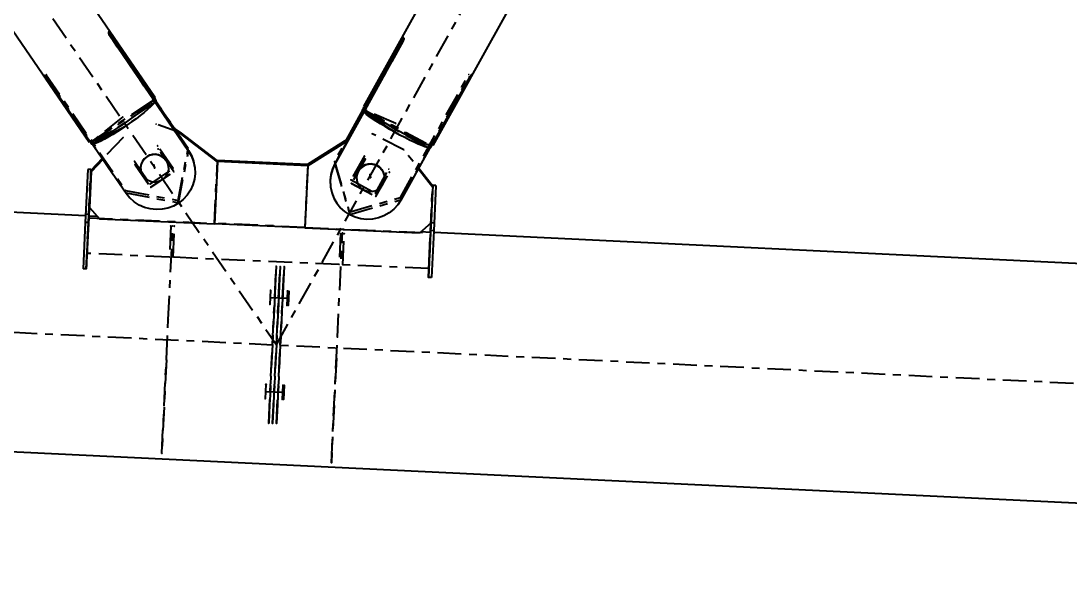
# Model space of a CAD drawing. Header units: millimetres. Extents: x 2368 to 8313, y 7493 to 11698.
# Drawn here: x 4036.1 to 4169.7, y 11072.6 to 11143.2 of the extents above; entities that cross this region are included whole.
import ezdxf

# ---------------------------------------------------------------- set-up
doc = ezdxf.new("R2010")
doc.units = ezdxf.units.MM
doc.linetypes.add('XKITLINE00', pattern=[0])
doc.linetypes.add('XKITLINE03', pattern=[6, 3, -1, 1, -1])
doc.styles.add('ROMANS', font='romans.shx')
doc.dimstyles.new('MD300', dxfattribs={"dimtxt": 2.5, "dimasz": 2.5, "dimexe": 1, "dimexo": 1, "dimgap": 0.5, "dimtad": 1, "dimdec": 1, "dimlfac": 50, "dimrnd": 0.5, "dimdsep": 46, "dimtxsty": 'ROMANS', "dimcen": 1, "dimclrd": 146, "dimclre": 146, "dimclrt": 30, "dimadec": 1, "dimazin": 2, "dimtfac": 1, "dimtdec": 1, "dimtmove": 0, "dimatfit": 1, "dimfxl": 1, "dimtolj": 1, "dimtzin": 0, "dimlwd": -1, "dimlwe": -1, "dimarcsym": 0})

# ---------------------------------------------------------------- blocks, each defined once
blk = doc.blocks.new('*D34')
at = {"color": 146, "transparency": 16777216}
for p, q in [((3908.59, 11276.55), (3908.59, 10991.04)), ((4244.13, 11249.2), (4244.13, 10991.04)), ((4241.63, 10992.04), (3911.09, 10992.04))]:
    blk.add_line(p, q, dxfattribs=at)
for points in [[(3911.09, 10992.45), (3911.09, 10991.62), (3908.59, 10992.04)], [(4241.63, 10992.45), (4241.63, 10991.62), (4244.13, 10992.04)]]:
    blk.add_solid(points, dxfattribs=at)
at = {"layer": 'Defpoints', "color": 0, "transparency": 16777216}
for p in [(3908.59, 11277.55), (4244.13, 11250.2), (3908.59, 10992.04)]:
    blk.add_point(p, dxfattribs=at)
at = {"color": 30, "transparency": 16777216, "insert": (4076.36, 10993.79), "char_height": 2.5, "attachment_point": 5, "style": 'ROMANS'}
blk.add_mtext('\\A1;16777', dxfattribs=at)
blk = doc.blocks.new('*D36')
at = {"color": 146, "transparency": 16777216}
for p, q in [((3888.59, 11276.27), (3888.59, 10979.26)), ((5216.59, 11054.98), (5216.59, 10979.26)), ((3891.09, 10980.26), (5214.09, 10980.26))]:
    blk.add_line(p, q, dxfattribs=at)
for points in [[(3891.09, 10980.68), (3891.09, 10979.85), (3888.59, 10980.26)], [(5214.09, 10980.68), (5214.09, 10979.85), (5216.59, 10980.26)]]:
    blk.add_solid(points, dxfattribs=at)
at = {"layer": 'Defpoints', "color": 0, "transparency": 16777216}
for p in [(3888.59, 11277.27), (5216.59, 11055.98), (5216.59, 10980.26)]:
    blk.add_point(p, dxfattribs=at)
at = {"color": 30, "transparency": 16777216, "insert": (4552.59, 10982.01), "char_height": 2.5, "attachment_point": 5, "style": 'ROMANS'}
blk.add_mtext('\\A1;66400', dxfattribs=at)
blk = doc.blocks.new('*D38')
at = {"color": 146, "transparency": 16777216}
for p, q in [((3888.58, 11276.27), (3888.58, 10968.16)), ((6544.59, 11276.27), (6544.59, 10968.16)), ((6542.09, 10969.16), (3891.08, 10969.16))]:
    blk.add_line(p, q, dxfattribs=at)
for points in [[(3891.08, 10969.58), (3891.08, 10968.75), (3888.58, 10969.16)], [(6542.09, 10969.58), (6542.09, 10968.75), (6544.59, 10969.16)]]:
    blk.add_solid(points, dxfattribs=at)
at = {"layer": 'Defpoints', "color": 0, "transparency": 16777216}
for p in [(3888.58, 11277.27), (6544.59, 11277.27), (3888.58, 10969.16)]:
    blk.add_point(p, dxfattribs=at)
at = {"color": 30, "transparency": 16777216, "insert": (5216.59, 10970.91), "char_height": 2.5, "attachment_point": 5, "style": 'ROMANS'}
blk.add_mtext('\\A1;132800', dxfattribs=at)

msp = doc.modelspace()

# ---------------------------------------------------------------- linework, layer by layer
at = {"color": 8, "linetype": 'XKITLINE03'}
for p, q in [((4068.5881, 11101.9134), (4232.5881, 11397.261)), ((4068.5882, 11101.9134), (4232.5882, 11397.261)), ((3904.5881, 11341.528), (4068.5881, 11101.9134)), ((3904.5882, 11341.528), (4068.5882, 11101.9134)), ((4057.3563, 11126.9212), (4047.2628, 11141.6687)), ((4057.3563, 11126.9212), (4047.2629, 11141.6687)), ((4057.407, 11126.6228), (4047.3135, 11141.3704)), ((4057.407, 11126.6228), (4047.3136, 11141.3704)), ((4084.6717, 11140.9272), (4075.98, 11125.2743)), ((4084.6718, 11140.9272), (4075.9801, 11125.2743)), ((4084.7224, 11140.6289), (4076.0307, 11124.976)), ((4084.7225, 11140.6289), (4076.0308, 11124.976)), ((4039.317, 11136.307), (4049.4105, 11121.5597)), ((4039.317, 11136.307), (4049.4105, 11121.5597)), ((4039.3677, 11136.0087), (4049.4612, 11121.2614)), ((4039.3677, 11136.0087), (4049.4612, 11121.2614)), ((4084.3837, 11120.7008), (4093.0757, 11136.3538)), ((4084.3838, 11120.7008), (4093.0757, 11136.3538)), ((4084.4344, 11120.4024), (4093.1264, 11136.0554)), ((4084.4344, 11120.4024), (4093.1264, 11136.0554)), ((4045.0925, 11127.6948), (4053.1673, 11133.1436)), ((4045.0925, 11127.6948), (4053.1673, 11133.1436)), ((4045.2234, 11127.8902), (4053.0038, 11133.1403)), ((4045.2234, 11127.8902), (4053.0038, 11133.1403)), ((4045.2904, 11127.4958), (4053.0708, 11132.7459)), ((4045.2904, 11127.4958), (4053.0708, 11132.7459)), ((4053.1673, 11133.1436), (4053.2359, 11133.0771)), ((4053.1673, 11133.1436), (4053.2359, 11133.0771)), ((4053.2359, 11133.0771), (4053.2017, 11132.9413)), ((4053.2359, 11133.0771), (4053.2017, 11132.9413)), ((4079.5527, 11131.8009), (4079.5898, 11131.8725)), ((4079.5527, 11131.8009), (4079.5898, 11131.8725)), ((4079.6242, 11131.6701), (4079.5527, 11131.8009)), ((4079.6242, 11131.6701), (4079.5527, 11131.8009)), ((4079.5898, 11131.8725), (4088.1302, 11127.2247)), ((4079.5898, 11131.8725), (4088.1302, 11127.2247)), ((4083.7683, 11130.0882), (4079.7292, 11131.8837)), ((4079.7292, 11131.8837), (4087.9582, 11127.4055)), ((4083.7683, 11130.0882), (4079.7292, 11131.8837)), ((4079.7292, 11131.8837), (4087.9582, 11127.4055)), ((4083.9861, 11128.8066), (4079.7962, 11131.4894)), ((4079.7962, 11131.4894), (4088.0252, 11127.0111)), ((4083.9861, 11128.8066), (4079.7962, 11131.4894)), ((4079.7962, 11131.4894), (4088.0252, 11127.0111)), ((4049.0382, 11130.9588), (4045.2234, 11127.8902)), ((4049.0382, 11130.9588), (4045.2234, 11127.8902)), ((4056.3768, 11128.908), (4053.3037, 11130.0225)), ((4056.3767, 11128.908), (4053.3037, 11130.0225)), ((4049.256, 11129.6773), (4045.2904, 11127.4958)), ((4049.2559, 11129.6773), (4045.2904, 11127.4958)), ((4061.0832, 11125.3093), (4056.3767, 11128.908)), ((4061.0833, 11125.3093), (4056.3768, 11128.908)), ((4084.819, 11126.7376), (4080.7806, 11128.8022)), ((4084.8191, 11126.7376), (4080.7807, 11128.8022)), ((4049.0845, 11128.3247), (4045.0101, 11124.0378)), ((4049.0845, 11128.3247), (4045.0101, 11124.0378)), ((4045.0583, 11127.559), (4045.0925, 11127.6948)), ((4045.0583, 11127.559), (4045.0925, 11127.6948)), ((4045.1269, 11127.4925), (4045.0583, 11127.559)), ((4045.1268, 11127.4925), (4045.0583, 11127.559)), ((4055.467, 11124.3673), (4053.4819, 11127.2676)), ((4055.467, 11124.3673), (4053.482, 11127.2676)), ((4077.6111, 11127.9639), (4072.5822, 11124.7986)), ((4077.611, 11127.9639), (4072.5822, 11124.7986)), ((4088.1302, 11127.2247), (4088.2017, 11127.094)), ((4088.1302, 11127.2247), (4088.2018, 11127.094)), ((4055.5367, 11123.9574), (4053.5516, 11126.8577)), ((4055.5366, 11123.9574), (4053.5516, 11126.8577)), ((4055.5402, 11123.9367), (4053.5551, 11126.837)), ((4055.5402, 11123.9367), (4053.5552, 11126.837)), ((4056.075, 11120.308), (4057.3563, 11126.9212)), ((4056.075, 11120.308), (4057.3563, 11126.9212)), ((4056.1257, 11120.0097), (4057.407, 11126.6228)), ((4056.1257, 11120.0097), (4057.407, 11126.6228)), ((4079.7916, 11125.991), (4078.0822, 11122.9126)), ((4079.7916, 11125.991), (4078.0823, 11122.9126)), ((4088.465, 11122.1078), (4084.819, 11126.7376)), ((4088.465, 11122.1078), (4084.8191, 11126.7376)), ((4088.2017, 11127.094), (4088.1646, 11127.0224)), ((4088.2018, 11127.094), (4088.1646, 11127.0224)), ((4050.5519, 11125.2905), (4052.537, 11122.3902)), ((4050.5519, 11125.2905), (4052.537, 11122.3902)), ((4050.6216, 11124.8806), (4052.6066, 11121.9803)), ((4050.6216, 11124.8806), (4052.6066, 11121.9803)), ((4050.6251, 11124.8599), (4052.6102, 11121.9596)), ((4050.6251, 11124.8599), (4052.6101, 11121.9596)), ((4053.0112, 11124.8185), (4053.0773, 11124.4294)), ((4053.0113, 11124.8185), (4053.0774, 11124.4294)), ((4060.7025, 11117.3848), (4061.0833, 11125.3093)), ((4060.7025, 11117.3848), (4061.0833, 11125.3093)), ((4060.7025, 11117.3848), (4061.0832, 11125.3093)), ((4060.7025, 11117.3848), (4061.0832, 11125.3093)), ((4072.5822, 11124.7986), (4072.2014, 11116.8741)), ((4072.5822, 11124.7986), (4072.2014, 11116.8741)), ((4072.5822, 11124.7986), (4072.2015, 11116.8741)), ((4072.5822, 11124.7986), (4072.2015, 11116.8741)), ((4075.98, 11125.2743), (4077.8642, 11118.8135)), ((4075.9801, 11125.2743), (4077.8643, 11118.8135)), ((4076.0307, 11124.976), (4077.9149, 11118.5151)), ((4076.0308, 11124.976), (4077.9149, 11118.5151)), ((4079.8613, 11125.5812), (4078.1519, 11122.5028)), ((4079.8613, 11125.5812), (4078.1519, 11122.5028)), ((4079.8648, 11125.5604), (4078.1554, 11122.482)), ((4079.8648, 11125.5604), (4078.1554, 11122.482)), ((4044.6758, 11117.4936), (4044.9889, 11124.0085)), ((4044.6759, 11117.4936), (4044.9889, 11124.0085)), ((4045.0101, 11124.0378), (4044.7245, 11118.0944)), ((4045.0101, 11124.0378), (4044.7245, 11118.0944)), ((4052.537, 11122.3902), (4055.467, 11124.3673)), ((4052.537, 11122.3902), (4055.467, 11124.3673)), ((4052.6066, 11121.9803), (4055.5367, 11123.9574)), ((4052.6066, 11121.9803), (4055.5366, 11123.9574)), ((4052.6101, 11121.9596), (4055.5402, 11123.9367)), ((4052.6102, 11121.9596), (4055.5402, 11123.9367)), ((4080.4882, 11123.5982), (4080.5543, 11123.2091)), ((4080.4882, 11123.5982), (4080.5543, 11123.2091)), ((4081.1812, 11121.2262), (4082.8906, 11124.3046)), ((4081.1812, 11121.2262), (4082.8906, 11124.3046)), ((4081.2508, 11120.8163), (4082.9602, 11123.8947)), ((4081.2509, 11120.8163), (4082.9603, 11123.8947)), ((4081.2544, 11120.7955), (4082.9637, 11123.8739)), ((4081.2544, 11120.7955), (4082.9638, 11123.8739)), ((4078.0822, 11122.9126), (4081.1812, 11121.2262)), ((4078.0823, 11122.9126), (4081.1812, 11121.2262)), ((4078.1519, 11122.5028), (4081.2508, 11120.8163)), ((4078.1519, 11122.5028), (4081.2509, 11120.8163)), ((4078.1554, 11122.482), (4081.2544, 11120.7955)), ((4078.1554, 11122.482), (4081.2544, 11120.7955)), ((4088.1794, 11116.1645), (4088.465, 11122.1078)), ((4088.1794, 11116.1645), (4088.465, 11122.1078)), ((4088.2134, 11116.4603), (4088.4867, 11122.148)), ((4088.2134, 11116.4603), (4088.4867, 11122.148)), ((4044.8592, 11121.3094), (4044.5756, 11115.4074)), ((4044.8592, 11121.3094), (4044.5756, 11115.4074)), ((4049.4105, 11121.5597), (4056.075, 11120.308)), ((4049.4105, 11121.5597), (4056.075, 11120.308)), ((4049.4612, 11121.2614), (4056.1257, 11120.0097)), ((4049.4612, 11121.2614), (4056.1257, 11120.0097)), ((4077.8642, 11118.8135), (4084.3837, 11120.7008)), ((4077.8643, 11118.8135), (4084.3838, 11120.7008)), ((4077.9149, 11118.5151), (4084.4344, 11120.4024)), ((4077.9149, 11118.5151), (4084.4344, 11120.4024)), ((4044.7053, 11118.1065), (4044.3922, 11111.5916)), ((4044.7053, 11118.1065), (4044.3923, 11111.5916)), ((4044.5756, 11115.4074), (4044.7053, 11118.1065)), ((4044.5756, 11115.4074), (4044.7053, 11118.1065)), ((4044.7245, 11118.0944), (4060.7025, 11117.3848)), ((4044.7245, 11118.0944), (4060.7025, 11117.3848)), ((4088.3124, 11118.5207), (4088.0257, 11112.554)), ((4088.3124, 11118.5207), (4088.0257, 11112.554)), ((4044.3922, 11111.5916), (4044.6758, 11117.4936)), ((4044.3923, 11111.5916), (4044.6759, 11117.4936)), ((4044.5065, 11113.5576), (4044.6969, 11117.5199)), ((4044.5065, 11113.5576), (4044.6969, 11117.5199)), ((4054.8371, 11105.1659), (4055.4083, 11117.054)), ((4054.8371, 11105.1659), (4055.4083, 11117.054)), ((4055.1637, 11117.055), (4054.9733, 11113.0928)), ((4055.1637, 11117.055), (4054.9733, 11113.0928)), ((4055.4525, 11113.0715), (4055.6429, 11117.0337)), ((4055.4525, 11113.0715), (4055.6428, 11117.0337)), ((4072.2015, 11116.8741), (4060.7025, 11117.3848)), ((4072.2014, 11116.8741), (4060.7025, 11117.3848)), ((4072.2014, 11116.8741), (4088.1794, 11116.1645)), ((4072.2015, 11116.8741), (4088.1794, 11116.1645)), ((4087.9267, 11110.4936), (4088.2134, 11116.4603)), ((4087.9267, 11110.4936), (4088.2134, 11116.4603)), ((4076.3525, 11102.8877), (4076.9915, 11116.1848)), ((4076.3525, 11102.8877), (4076.9915, 11116.1848)), ((4076.7606, 11116.0958), (4076.5702, 11112.1336)), ((4076.7606, 11116.0958), (4076.5702, 11112.1336)), ((4077.0342, 11112.113), (4077.2246, 11116.0752)), ((4077.0342, 11112.113), (4077.2246, 11116.0752)), ((4088.2, 11116.1813), (4087.9267, 11110.4936)), ((4088.2, 11116.1813), (4087.9267, 11110.4936)), ((4088.1518, 11115.5899), (4087.9614, 11111.6277)), ((4088.1518, 11115.5899), (4087.9614, 11111.6277)), ((4088.0257, 11112.554), (4088.2, 11116.1813)), ((4088.0257, 11112.554), (4088.2, 11116.1813)), ((4054.9733, 11113.0928), (4044.5065, 11113.5576)), ((4054.9733, 11113.0928), (4044.5065, 11113.5576)), ((4076.5702, 11112.1336), (4055.4525, 11113.0715)), ((4076.5702, 11112.1336), (4055.4525, 11113.0715)), ((4068.0887, 11101.9374), (4068.5687, 11111.9258)), ((4068.5687, 11111.9258), (4068.4517, 11109.4912)), ((4068.5882, 11101.9134), (4069.0681, 11111.9018)), ((4069.0681, 11111.9018), (4068.9511, 11109.4672)), ((4069.0681, 11111.9018), (4069.0681, 11111.9018)), ((4069.0681, 11111.9018), (4069.0681, 11111.9018)), ((4069.0876, 11101.8894), (4069.5675, 11111.8779)), ((4069.5676, 11111.8779), (4069.4506, 11109.4432)), ((4087.9614, 11111.6277), (4077.0342, 11112.113)), ((4087.9614, 11111.6277), (4077.0342, 11112.113)), ((4067.8415, 11108.8772), (4067.7532, 11107.0394)), ((4067.8415, 11108.8772), (4067.8415, 11108.8772)), ((4068.4517, 11109.4912), (4068.3978, 11108.3694)), ((4068.9511, 11109.4672), (4068.8972, 11108.3454)), ((4069.4506, 11109.4432), (4069.3967, 11108.3214)), ((4069.9991, 11108.7736), (4069.9107, 11106.9357)), ((4069.9991, 11108.7736), (4069.9991, 11108.7736)), ((4070.1589, 11108.7659), (4070.0706, 11106.928)), ((4070.1589, 11108.7659), (4070.1589, 11108.7659)), ((4067.8773, 11107.9545), (4069.875, 11107.8585)), ((4068.3388, 11107.1408), (4068.0887, 11101.9374)), ((4068.3978, 11108.3694), (4068.3388, 11107.1408)), ((4068.8382, 11107.1168), (4068.5882, 11101.9134)), ((4068.8972, 11108.3454), (4068.8382, 11107.1168)), ((4069.3376, 11107.0928), (4069.0876, 11101.8894)), ((4069.3967, 11108.3214), (4069.3376, 11107.0928)), ((4067.7532, 11107.0394), (4067.7532, 11107.0394)), ((4069.9107, 11106.9357), (4069.9107, 11106.9357)), ((4070.0706, 11106.928), (4070.0706, 11106.928)), ((4005.2038, 11104.9591), (4338.8189, 11088.9283)), ((4005.2039, 11104.9591), (4338.8189, 11088.9283)), ((4054.0173, 11088.1062), (4054.8371, 11105.1659)), ((4054.0173, 11088.1062), (4054.8371, 11105.1659)), ((4067.6088, 11091.9489), (4068.0887, 11101.9374)), ((4068.0887, 11101.9374), (4067.8387, 11096.7339)), ((4068.1082, 11091.9249), (4068.5882, 11101.9134)), ((4068.5882, 11101.9134), (4068.3381, 11096.7099)), ((4068.6076, 11091.9009), (4069.0876, 11101.8894)), ((4069.0876, 11101.8894), (4068.8376, 11096.6859)), ((4075.5844, 11086.9019), (4076.3525, 11102.8877)), ((4075.5844, 11086.9019), (4076.3525, 11102.8877)), ((4054.5886, 11099.9944), (4054.0173, 11088.1062)), ((4054.5886, 11099.9944), (4054.0173, 11088.1062)), ((4076.2234, 11100.1991), (4075.5844, 11086.9019)), ((4076.2233, 11100.1991), (4075.5844, 11086.9019)), ((4067.2656, 11096.8911), (4067.1773, 11095.0532)), ((4067.2656, 11096.8911), (4067.2656, 11096.8911)), ((4067.8387, 11096.7339), (4067.7797, 11095.5054)), ((4068.3381, 11096.7099), (4068.2791, 11095.4814)), ((4068.8376, 11096.6859), (4068.7785, 11095.4574)), ((4069.4231, 11096.7874), (4069.3348, 11094.9495)), ((4069.4231, 11096.7874), (4069.4231, 11096.7874)), ((4069.5829, 11096.7797), (4069.4946, 11094.9418)), ((4069.5829, 11096.7797), (4069.5829, 11096.7797)), ((4067.3013, 11095.9683), (4069.299, 11095.8723)), ((4067.7797, 11095.5054), (4067.7258, 11094.3836)), ((4068.2791, 11095.4814), (4068.2252, 11094.3596)), ((4068.7785, 11095.4574), (4068.7246, 11094.3356)), ((4067.1773, 11095.0532), (4067.1773, 11095.0532)), ((4067.7258, 11094.3836), (4067.6088, 11091.9489)), ((4068.2252, 11094.3596), (4068.1082, 11091.9249)), ((4068.7246, 11094.3356), (4068.6076, 11091.9009)), ((4069.3348, 11094.9495), (4069.3348, 11094.9495)), ((4069.4946, 11094.9418), (4069.4946, 11094.9418)), ((4067.6088, 11091.9489), (4067.6088, 11091.9489)), ((4068.1082, 11091.9249), (4068.1082, 11091.9249)), ((4068.1082, 11091.9249), (4068.1082, 11091.9249)), ((4068.1082, 11091.9249), (4068.1082, 11091.9249)), ((4068.6076, 11091.9009), (4068.6076, 11091.9009))]:
    msp.add_line(p, q, dxfattribs=at)
at = {"color": 8, "linetype": 'XKITLINE00'}
for p, q in [((4220.1826, 11364.4846), (4093.3562, 11136.083)), ((3946.1583, 11271.8109), (4044.7181, 11127.8085)), ((4140.2144, 11241.3403), (4084.5364, 11141.0698)), ((4140.2145, 11241.3403), (4084.5365, 11141.0698)), ((3995.9938, 11216.959), (4053.1275, 11133.483)), ((4047.2155, 11141.7473), (4047.2061, 11141.718)), ((4047.2061, 11141.718), (4047.2077, 11141.6749)), ((4047.2077, 11141.6749), (4047.22, 11141.6203)), ((4047.2352, 11141.7614), (4047.2155, 11141.7473)), ((4047.22, 11141.6203), (4047.2425, 11141.5569)), ((4047.2644, 11141.7596), (4047.2352, 11141.7614)), ((4047.2425, 11141.5569), (4047.274, 11141.4878)), ((4047.3015, 11141.742), (4047.2644, 11141.7596)), ((4047.4392, 11141.6059), (4047.2717, 11141.4929)), ((4047.274, 11141.4878), (4047.3131, 11141.4165)), ((4047.3447, 11141.7095), (4047.3015, 11141.742)), ((4047.4847, 11141.5394), (4047.3102, 11141.4216)), ((4047.3131, 11141.4165), (4047.3576, 11141.3466)), ((4047.3918, 11141.6636), (4047.3447, 11141.7095)), ((4047.3576, 11141.3466), (4052.9651, 11133.1537)), ((4047.3918, 11141.6636), (4047.4309, 11141.618)), ((4047.4309, 11141.618), (4047.4398, 11141.6063)), ((4047.4398, 11141.6063), (4047.4864, 11141.5405)), ((4047.4864, 11141.5405), (4053.0939, 11133.3475)), ((4084.7148, 11140.6743), (4076.023, 11125.0214)), ((4084.4886, 11140.9834), (4079.6598, 11132.2873)), ((4084.4885, 11140.9834), (4079.6598, 11132.2873)), ((4084.5229, 11140.781), (4079.6942, 11132.085)), ((4084.6927, 11140.6015), (4079.864, 11131.9055)), ((4084.5287, 11141.0558), (4084.4885, 11140.9834)), ((4084.5287, 11141.0558), (4084.4886, 11140.9834)), ((4084.5635, 11140.8511), (4084.5229, 11140.781)), ((4084.7274, 11140.6698), (4084.525, 11140.7799)), ((4084.5365, 11141.0698), (4084.5287, 11141.0558)), ((4084.5364, 11141.0698), (4084.5287, 11141.0558)), ((4084.5715, 11140.8636), (4084.5635, 11140.8511)), ((4084.7594, 11140.7445), (4084.5643, 11140.8507)), ((4084.6069, 11140.9128), (4084.5715, 11140.8636)), ((4084.651, 11140.9631), (4084.6069, 11140.9128)), ((4084.6929, 11140.9997), (4084.651, 11140.9631)), ((4084.7303, 11140.6754), (4084.6927, 11140.6015)), ((4084.7305, 11141.0209), (4084.6929, 11140.9997)), ((4084.7148, 11140.6743), (4084.7185, 11140.6522)), ((4084.7265, 11140.6679), (4084.7148, 11140.6743)), ((4084.7617, 11140.7501), (4084.7303, 11140.6754)), ((4084.7618, 11141.0256), (4084.7305, 11141.0209)), ((4084.7853, 11140.8219), (4084.7617, 11140.7501)), ((4084.7854, 11141.0136), (4084.7618, 11141.0256)), ((4084.8, 11140.8871), (4084.7853, 11140.8219)), ((4084.7854, 11141.0136), (4084.8001, 11140.9854)), ((4084.805, 11140.9426), (4084.8, 11140.8871)), ((4084.8001, 11140.9854), (4084.805, 11140.9426)), ((4039.0379, 11136.23), (4039.036, 11136.2073)), ((4039.036, 11136.2073), (4039.0452, 11136.1708)), ((4039.0509, 11136.238), (4039.0379, 11136.23)), ((4039.0452, 11136.1708), (4039.0651, 11136.1226)), ((4039.0742, 11136.2307), (4039.0509, 11136.238)), ((4039.0651, 11136.1226), (4039.0947, 11136.0649)), ((4039.1069, 11136.2087), (4039.0742, 11136.2307)), ((4039.0947, 11136.0649), (4039.1251, 11136.0134)), ((4039.1471, 11136.1729), (4039.1069, 11136.2087)), ((4039.1251, 11136.0134), (4039.1333, 11136.0012)), ((4039.2383, 11136.0721), (4039.1333, 11136.0012)), ((4039.1333, 11136.0012), (4039.1786, 11135.9345)), ((4039.1471, 11136.1729), (4039.1928, 11136.1251)), ((4039.1786, 11135.9345), (4044.7861, 11127.7416)), ((4039.2882, 11136.0085), (4039.1789, 11135.9347)), ((4039.1928, 11136.1251), (4039.2419, 11136.0678)), ((4039.2419, 11136.0678), (4039.2918, 11136.0039)), ((4039.2918, 11136.0039), (4039.34, 11135.9365)), ((4039.34, 11135.9365), (4044.9475, 11127.7435)), ((4093.1725, 11135.9868), (4088.3438, 11127.2907)), ((4093.3097, 11135.9993), (4088.4809, 11127.3032)), ((4093.214, 11136.0585), (4093.1725, 11135.9868)), ((4093.3097, 11135.9993), (4093.2108, 11136.053)), ((4093.2569, 11136.127), (4093.214, 11136.0585)), ((4093.349, 11136.07), (4093.2537, 11136.1218)), ((4093.2991, 11136.1886), (4093.2569, 11136.127)), ((4093.3384, 11136.2405), (4093.2991, 11136.1886)), ((4093.349, 11136.07), (4093.3097, 11135.9993)), ((4093.3729, 11136.2799), (4093.3384, 11136.2405)), ((4093.3562, 11136.083), (4093.349, 11136.07)), ((4093.3824, 11136.1372), (4093.3562, 11136.083)), ((4093.4008, 11136.3049), (4093.3729, 11136.2799)), ((4093.4079, 11136.1975), (4093.3824, 11136.1372)), ((4093.4208, 11136.3142), (4093.4008, 11136.3049)), ((4093.4252, 11136.2476), (4093.4079, 11136.1975)), ((4093.4318, 11136.3074), (4093.4208, 11136.3142)), ((4093.4333, 11136.2848), (4093.4252, 11136.2476)), ((4093.4318, 11136.3074), (4093.4333, 11136.2848)), ((4052.3903, 11132.5538), (4051.9751, 11132.1861)), ((4052.72, 11132.8746), (4052.3903, 11132.5538)), ((4052.8577, 11132.5043), (4052.5635, 11132.2149)), ((4052.6505, 11132.807), (4052.8577, 11132.5043)), ((4052.9563, 11133.1405), (4052.72, 11132.8746)), ((4053.0708, 11132.7459), (4052.8577, 11132.5043)), ((4052.8684, 11133.0416), (4053.0708, 11132.7459)), ((4053.0939, 11133.3475), (4052.915, 11133.2268)), ((4052.9774, 11133.269), (4052.915, 11133.2268)), ((4052.9374, 11133.1193), (4057.4147, 11126.5774)), ((4052.9651, 11133.1537), (4052.9563, 11133.1405)), ((4052.9629, 11133.1503), (4057.3993, 11126.6682)), ((4052.9774, 11133.269), (4053.2017, 11132.9413)), ((4053.0337, 11133.3069), (4053.2317, 11133.0177)), ((4053.0694, 11133.331), (4053.2144, 11133.1192)), ((4053.1275, 11133.483), (4053.0939, 11133.3475)), ((4053.2017, 11132.9413), (4053.1371, 11132.8977)), ((4053.2317, 11133.0177), (4053.2017, 11132.9413)), ((4053.2057, 11132.9515), (4055.5746, 11129.4904)), ((4053.2144, 11133.1192), (4053.2359, 11133.0771)), ((4053.2227, 11132.9949), (4055.6428, 11129.4589)), ((4053.2359, 11133.0771), (4053.2317, 11133.0177)), ((4050.9315, 11131.3467), (4050.3286, 11130.8958)), ((4051.4848, 11131.7804), (4050.9315, 11131.3467)), ((4051.7589, 11131.5188), (4051.2662, 11131.1274)), ((4051.9751, 11132.1861), (4051.4848, 11131.7804)), ((4052.1945, 11131.884), (4051.7589, 11131.5188)), ((4052.5635, 11132.2149), (4052.1945, 11131.884)), ((4079.8954, 11131.8765), (4076.0385, 11124.9306)), ((4079.5602, 11131.7811), (4077.4348, 11127.9535)), ((4079.5913, 11131.7186), (4077.536, 11128.0172)), ((4079.5577, 11131.8442), (4079.5527, 11131.8009)), ((4079.5527, 11131.8009), (4079.5749, 11131.7427)), ((4079.6928, 11132.0876), (4079.5577, 11131.8442)), ((4079.7486, 11132.0554), (4079.5749, 11131.7427)), ((4079.5749, 11131.7427), (4079.6242, 11131.6701)), ((4079.6233, 11132.2154), (4079.6942, 11132.085)), ((4079.8174, 11132.018), (4079.6242, 11131.6701)), ((4079.6924, 11131.633), (4079.6242, 11131.6701)), ((4079.8856, 11131.9808), (4079.6942, 11132.085)), ((4079.974, 11131.8096), (4079.7962, 11131.4894)), ((4080.0523, 11131.2704), (4079.7962, 11131.4894)), ((4079.8856, 11131.9808), (4079.8174, 11132.018)), ((4079.864, 11131.9055), (4079.8755, 11131.8933)), ((4080.1588, 11131.6525), (4079.8755, 11131.8933)), ((4080.2332, 11131.5963), (4080.0523, 11131.2704)), ((4080.392, 11131.0115), (4080.0523, 11131.2704)), ((4080.5384, 11131.3659), (4080.1588, 11131.6525)), ((4081.005, 11131.0406), (4080.5384, 11131.3659)), ((4049.0348, 11129.9868), (4048.3756, 11129.5511)), ((4049.558, 11129.883), (4048.9534, 11129.475)), ((4049.6912, 11130.4388), (4049.0348, 11129.9868)), ((4050.1536, 11130.3005), (4049.558, 11129.883)), ((4050.3286, 11130.8958), (4049.6912, 11130.4388)), ((4050.7272, 11130.7183), (4050.1536, 11130.3005)), ((4051.2662, 11131.1274), (4050.7272, 11130.7183)), ((4080.8079, 11130.7185), (4080.392, 11131.0115)), ((4081.291, 11130.3976), (4080.8079, 11130.7185)), ((4081.547, 11130.6847), (4081.005, 11131.0406)), ((4081.8306, 11130.056), (4081.291, 11130.3976)), ((4082.1512, 11130.3069), (4081.547, 11130.6847)), ((4082.4149, 11129.701), (4081.8306, 11130.056)), ((4082.8026, 11129.9164), (4082.1512, 11130.3069)), ((4083.4853, 11129.523), (4082.8026, 11129.9164)), ((4047.1137, 11128.7706), (4046.5419, 11128.445)), ((4047.73, 11129.1423), (4047.1137, 11128.7706)), ((4047.7701, 11128.7229), (4047.2172, 11128.3952)), ((4048.3756, 11129.5511), (4047.73, 11129.1423)), ((4048.353, 11129.0855), (4047.7701, 11128.7229)), ((4048.9534, 11129.475), (4048.353, 11129.0855)), ((4055.6933, 11129.4356), (4055.4185, 11129.5623)), ((4055.7242, 11129.254), (4055.5859, 11129.3178)), ((4055.6933, 11129.4356), (4055.7242, 11129.254)), ((4056.3613, 11128.9988), (4055.6933, 11129.4356)), ((4056.3922, 11128.8172), (4055.7242, 11129.254)), ((4056.3613, 11128.9988), (4056.3922, 11128.8172)), ((4061.0678, 11125.4001), (4056.3613, 11128.9988)), ((4061.0987, 11125.2185), (4056.3922, 11128.8172)), ((4083.0313, 11129.3405), (4082.4149, 11129.701)), ((4083.6661, 11128.9824), (4083.0313, 11129.3405)), ((4084.1823, 11129.1363), (4083.4853, 11129.523)), ((4084.3055, 11128.6344), (4083.6661, 11128.9824)), ((4084.8766, 11128.7658), (4084.1823, 11129.1363)), ((4084.9356, 11128.3042), (4084.3055, 11128.6344)), ((4085.5511, 11128.4207), (4084.8766, 11128.7658)), ((4044.7861, 11127.7416), (4044.7181, 11127.8085)), ((4044.8974, 11127.8167), (4044.7861, 11127.7416)), ((4044.8818, 11127.8062), (4045.0798, 11127.5169)), ((4044.9585, 11127.7438), (4044.9475, 11127.7435)), ((4044.955, 11127.7437), (4045.1269, 11127.4925)), ((4045.2272, 11127.8186), (4044.9585, 11127.7438)), ((4044.9943, 11127.7537), (4049.4689, 11121.216)), ((4045.1269, 11127.4925), (4045.0798, 11127.5169)), ((4045.0947, 11127.7817), (4045.2904, 11127.4958)), ((4045.1585, 11127.5138), (4045.1269, 11127.4925)), ((4045.587, 11127.9631), (4045.2272, 11127.8186)), ((4045.5333, 11127.5619), (4045.2904, 11127.4958)), ((4045.3295, 11127.8597), (4045.5333, 11127.5619)), ((4045.8553, 11127.6883), (4045.5333, 11127.5619)), ((4046.0288, 11128.1736), (4045.587, 11127.9631)), ((4046.2492, 11127.8722), (4045.8553, 11127.6883)), ((4046.5419, 11128.445), (4046.0288, 11128.1736)), ((4046.7065, 11128.1096), (4046.2492, 11127.8722)), ((4047.2172, 11128.3952), (4046.7065, 11128.1096)), ((4077.5957, 11128.0547), (4072.5668, 11124.8894)), ((4077.5958, 11127.8538), (4072.5977, 11124.7078)), ((4077.7542, 11128.139), (4077.5957, 11128.0547)), ((4077.5957, 11128.0547), (4077.6218, 11127.9006)), ((4088.2962, 11127.2976), (4084.4422, 11120.357)), ((4085.5425, 11127.999), (4084.9356, 11128.3042)), ((4086.1131, 11127.7254), (4085.5425, 11127.999)), ((4086.1891, 11128.1094), (4085.5511, 11128.4207)), ((4086.6347, 11127.4896), (4086.1131, 11127.7254)), ((4086.7749, 11127.8397), (4086.1891, 11128.1094)), ((4087.096, 11127.2965), (4086.6347, 11127.4896)), ((4087.2941, 11127.618), (4086.7749, 11127.8397)), ((4087.487, 11127.1504), (4087.096, 11127.2965)), ((4087.734, 11127.45), (4087.2941, 11127.618)), ((4087.799, 11127.0546), (4087.487, 11127.1504)), ((4088.0836, 11127.3398), (4087.734, 11127.45)), ((4087.9761, 11127.3737), (4087.799, 11127.0546)), ((4088.1954, 11127.3176), (4088.0252, 11127.0111)), ((4088.3344, 11127.29), (4088.0836, 11127.3398)), ((4088.3153, 11127.2938), (4088.1646, 11127.0224)), ((4088.3301, 11127.2908), (4088.1968, 11127.0506)), ((4088.3438, 11127.2907), (4088.3344, 11127.29)), ((4088.4809, 11127.3032), (4088.3809, 11127.3576)), ((4052.0848, 11125.8795), (4051.7837, 11125.6232)), ((4052.0884, 11125.8588), (4051.7873, 11125.6025)), ((4052.0884, 11125.8588), (4051.7873, 11125.6025)), ((4052.0919, 11125.838), (4051.7908, 11125.5817)), ((4052.4357, 11126.0632), (4052.0848, 11125.8795)), ((4052.0848, 11125.8795), (4052.0884, 11125.8588)), ((4052.4393, 11126.0424), (4052.0884, 11125.8588)), ((4052.4393, 11126.0424), (4052.0884, 11125.8588)), ((4052.0884, 11125.8588), (4052.0919, 11125.838)), ((4052.4428, 11126.0217), (4052.0919, 11125.838)), ((4052.8188, 11126.1649), (4052.4357, 11126.0632)), ((4052.8223, 11126.1441), (4052.4393, 11126.0424)), ((4052.8223, 11126.1441), (4052.4393, 11126.0424)), ((4052.8258, 11126.1234), (4052.4428, 11126.0217)), ((4053.2148, 11126.1795), (4052.8188, 11126.1649)), ((4053.2183, 11126.1588), (4052.8223, 11126.1441)), ((4053.2183, 11126.1588), (4052.8223, 11126.1441)), ((4053.2219, 11126.138), (4052.8258, 11126.1234)), ((4053.6039, 11126.1064), (4053.2148, 11126.1795)), ((4053.6075, 11126.0857), (4053.2183, 11126.1588)), ((4053.6075, 11126.0857), (4053.2183, 11126.1588)), ((4053.611, 11126.0649), (4053.2219, 11126.138)), ((4053.9667, 11125.9493), (4053.6039, 11126.1064)), ((4053.9702, 11125.9285), (4053.6075, 11126.0857)), ((4053.9702, 11125.9285), (4053.6075, 11126.0857)), ((4053.9737, 11125.9078), (4053.611, 11126.0649)), ((4054.2848, 11125.7159), (4053.9667, 11125.9493)), ((4054.2883, 11125.6951), (4053.9702, 11125.9285)), ((4054.2883, 11125.6951), (4053.9702, 11125.9285)), ((4054.2919, 11125.6744), (4053.9737, 11125.9078)), ((4057.3993, 11126.6682), (4057.4147, 11126.5774)), ((4057.3993, 11126.6682), (4057.7714, 11126.02)), ((4057.4147, 11126.5774), (4057.7869, 11125.9292)), ((4057.7714, 11126.02), (4057.7869, 11125.9292)), ((4057.7714, 11126.02), (4058.0366, 11125.3218)), ((4057.7869, 11125.9292), (4058.052, 11125.231)), ((4088.0252, 11127.0111), (4087.799, 11127.0546)), ((4088.1646, 11127.0224), (4088.1483, 11127.0313)), ((4088.1968, 11127.0506), (4088.1646, 11127.0224)), ((4046.4369, 11125.646), (4044.9947, 11124.1286)), ((4046.5221, 11125.5216), (4045.0255, 11123.947)), ((4051.388, 11124.9468), (4051.3131, 11124.5607)), ((4051.3131, 11124.5607), (4051.3268, 11124.1679)), ((4051.3915, 11124.9261), (4051.3167, 11124.5399)), ((4051.3915, 11124.9261), (4051.3167, 11124.5399)), ((4051.3167, 11124.5399), (4051.3303, 11124.1472)), ((4051.3167, 11124.5399), (4051.3303, 11124.1472)), ((4051.395, 11124.9053), (4051.3202, 11124.5192)), ((4051.3202, 11124.5192), (4051.3339, 11124.1264)), ((4051.5475, 11125.307), (4051.388, 11124.9468)), ((4051.551, 11125.2863), (4051.3915, 11124.9261)), ((4051.551, 11125.2863), (4051.3915, 11124.9261)), ((4051.5545, 11125.2655), (4051.395, 11124.9053)), ((4051.7837, 11125.6232), (4051.5475, 11125.307)), ((4051.7873, 11125.6025), (4051.551, 11125.2863)), ((4051.7873, 11125.6025), (4051.551, 11125.2863)), ((4051.7908, 11125.5817), (4051.5545, 11125.2655)), ((4054.2848, 11125.7159), (4054.5424, 11125.418)), ((4054.2883, 11125.6951), (4054.5459, 11125.3972)), ((4054.2883, 11125.6951), (4054.5459, 11125.3972)), ((4054.2919, 11125.6744), (4054.5494, 11125.3765)), ((4054.5424, 11125.418), (4054.5459, 11125.3972)), ((4054.5424, 11125.418), (4054.7265, 11125.0705)), ((4054.5459, 11125.3972), (4054.73, 11125.0497)), ((4054.5459, 11125.3972), (4054.5494, 11125.3765)), ((4054.5459, 11125.3972), (4054.73, 11125.0497)), ((4054.5494, 11125.3765), (4054.7336, 11125.029)), ((4054.7265, 11125.0705), (4054.8279, 11124.6909)), ((4054.73, 11125.0497), (4054.8315, 11124.6701)), ((4054.73, 11125.0497), (4054.8315, 11124.6701)), ((4054.7336, 11125.029), (4054.835, 11124.6494)), ((4054.835, 11124.6494), (4054.8487, 11124.2566)), ((4058.0366, 11125.3218), (4058.1882, 11124.5907)), ((4058.052, 11125.231), (4058.2036, 11124.4999)), ((4058.2036, 11124.4999), (4058.238, 11123.754)), ((4061.0987, 11125.2185), (4060.7179, 11117.294)), ((4061.0678, 11125.4001), (4061.0987, 11125.2185)), ((4061.0723, 11125.3741), (4061.0943, 11125.2444)), ((4072.5712, 11124.8634), (4061.0723, 11125.3741)), ((4072.5933, 11124.7337), (4061.0943, 11125.2444)), ((4072.5933, 11124.7337), (4072.2125, 11116.8092)), ((4072.5977, 11124.7078), (4072.2169, 11116.7833)), ((4072.5668, 11124.8894), (4072.5656, 11124.8637)), ((4072.5668, 11124.8894), (4072.5977, 11124.7078)), ((4072.5712, 11124.8634), (4072.5933, 11124.7337)), ((4076.023, 11125.0214), (4075.7122, 11124.3403)), ((4076.0385, 11124.9306), (4075.7276, 11124.2495)), ((4076.023, 11125.0214), (4076.0385, 11124.9306)), ((4079.5291, 11124.6367), (4079.2339, 11124.3737)), ((4079.5326, 11124.6159), (4079.2374, 11124.3529)), ((4079.5326, 11124.6159), (4079.2374, 11124.3529)), ((4079.5362, 11124.5952), (4079.2409, 11124.3322)), ((4079.8758, 11124.828), (4079.5291, 11124.6367)), ((4079.8793, 11124.8073), (4079.5326, 11124.6159)), ((4079.8793, 11124.8073), (4079.5326, 11124.6159)), ((4079.8828, 11124.7865), (4079.5362, 11124.5952)), ((4080.2565, 11124.9382), (4079.8758, 11124.828)), ((4080.26, 11124.9175), (4079.8793, 11124.8073)), ((4080.26, 11124.9175), (4079.8793, 11124.8073)), ((4080.2635, 11124.8967), (4079.8828, 11124.7865)), ((4080.6521, 11124.9617), (4080.2565, 11124.9382)), ((4080.6556, 11124.941), (4080.26, 11124.9175)), ((4080.6556, 11124.941), (4080.26, 11124.9175)), ((4080.6591, 11124.9202), (4080.2635, 11124.8967)), ((4081.0428, 11124.8973), (4080.6521, 11124.9617)), ((4081.0463, 11124.8766), (4080.6556, 11124.941)), ((4081.0463, 11124.8766), (4080.6556, 11124.941)), ((4081.0498, 11124.8558), (4080.6591, 11124.9202)), ((4081.409, 11124.7483), (4081.0428, 11124.8973)), ((4081.4125, 11124.7275), (4081.0463, 11124.8766)), ((4081.4125, 11124.7275), (4081.0463, 11124.8766)), ((4081.4161, 11124.7068), (4081.0498, 11124.8558)), ((4081.409, 11124.7483), (4081.4125, 11124.7275)), ((4081.7324, 11124.5221), (4081.409, 11124.7483)), ((4081.7359, 11124.5013), (4081.4125, 11124.7275)), ((4081.7359, 11124.5013), (4081.4125, 11124.7275)), ((4081.4125, 11124.7275), (4081.4161, 11124.7068)), ((4081.7394, 11124.4806), (4081.4161, 11124.7068)), ((4081.7324, 11124.5221), (4081.9967, 11124.23)), ((4081.7359, 11124.5013), (4082.0002, 11124.2093)), ((4081.7359, 11124.5013), (4082.0002, 11124.2093)), ((4081.7394, 11124.4806), (4082.0037, 11124.1885)), ((4044.5997, 11124.2422), (4044.2763, 11117.5128)), ((4044.6, 11124.2487), (4044.5996, 11124.2422)), ((4044.6, 11124.2487), (4044.5997, 11124.2422)), ((4044.6, 11124.2487), (4044.5997, 11124.2422)), ((4044.9995, 11124.2295), (4044.6, 11124.2487)), ((4044.9995, 11124.2295), (4044.6, 11124.2487)), ((4044.9992, 11124.223), (4044.6759, 11117.4936)), ((4045.0255, 11123.947), (4044.8066, 11119.3904)), ((4044.9947, 11124.1286), (4045.0255, 11123.947)), ((4044.9995, 11124.2295), (4044.9992, 11124.223)), ((4044.9995, 11124.2295), (4044.9992, 11124.223)), ((4044.9995, 11124.2295), (4044.9992, 11124.223)), ((4051.3339, 11124.1264), (4051.4353, 11123.7468)), ((4051.4353, 11123.7468), (4051.6194, 11123.3993)), ((4051.6194, 11123.3993), (4051.877, 11123.1014)), ((4054.3781, 11123.1941), (4054.077, 11122.9378)), ((4054.6143, 11123.5103), (4054.3781, 11123.1941)), ((4054.7738, 11123.8705), (4054.6143, 11123.5103)), ((4054.8487, 11124.2566), (4054.7738, 11123.8705)), ((4058.238, 11123.754), (4058.1542, 11123.0115)), ((4075.5124, 11123.6196), (4075.4287, 11122.8772)), ((4075.5279, 11123.5288), (4075.4442, 11122.7864)), ((4075.7122, 11124.3403), (4075.5124, 11123.6196)), ((4075.7276, 11124.2495), (4075.5279, 11123.5288)), ((4075.7122, 11124.3403), (4075.7276, 11124.2495)), ((4078.8535, 11123.6887), (4078.7875, 11123.301)), ((4078.7875, 11123.301), (4078.81, 11122.9087)), ((4078.857, 11123.6679), (4078.791, 11123.2802)), ((4078.857, 11123.6679), (4078.791, 11123.2802)), ((4078.791, 11123.2802), (4078.8135, 11122.8879)), ((4078.791, 11123.2802), (4078.8135, 11122.8879)), ((4078.8606, 11123.6472), (4078.7945, 11123.2595)), ((4078.7945, 11123.2595), (4078.8171, 11122.8672)), ((4079.0048, 11124.0523), (4078.8535, 11123.6887)), ((4079.0084, 11124.0316), (4078.857, 11123.6679)), ((4079.0084, 11124.0316), (4078.857, 11123.6679)), ((4079.0119, 11124.0108), (4078.8606, 11123.6472)), ((4079.2339, 11124.3737), (4079.0048, 11124.0523)), ((4079.0048, 11124.0523), (4079.0084, 11124.0316)), ((4079.2374, 11124.3529), (4079.0084, 11124.0316)), ((4079.2374, 11124.3529), (4079.0084, 11124.0316)), ((4079.0084, 11124.0316), (4079.0119, 11124.0108)), ((4079.2409, 11124.3322), (4079.0119, 11124.0108)), ((4081.9967, 11124.23), (4082.1886, 11123.8867)), ((4082.0002, 11124.2093), (4082.1922, 11123.866)), ((4082.0002, 11124.2093), (4082.1922, 11123.866)), ((4082.0037, 11124.1885), (4082.1957, 11123.8452)), ((4082.1886, 11123.8867), (4082.2986, 11123.5095)), ((4082.1922, 11123.866), (4082.3022, 11123.4888)), ((4082.1922, 11123.866), (4082.3022, 11123.4888)), ((4082.1957, 11123.8452), (4082.3057, 11123.468)), ((4082.3057, 11123.468), (4082.3282, 11123.0757)), ((4086.6527, 11124.3379), (4088.4804, 11122.017)), ((4086.6991, 11124.4215), (4088.4496, 11122.1986)), ((4052.1951, 11122.868), (4051.877, 11123.1014)), ((4052.5579, 11122.7109), (4052.1951, 11122.868)), ((4052.947, 11122.6378), (4052.5579, 11122.7109)), ((4053.343, 11122.6524), (4052.947, 11122.6378)), ((4053.7261, 11122.7541), (4053.343, 11122.6524)), ((4054.077, 11122.9378), (4053.7261, 11122.7541)), ((4057.9545, 11122.2909), (4057.6436, 11121.6098)), ((4058.1542, 11123.0115), (4057.9545, 11122.2909)), ((4075.4287, 11122.8772), (4075.4631, 11122.1313)), ((4075.4442, 11122.7864), (4075.4786, 11122.0405)), ((4075.4631, 11122.1313), (4075.4786, 11122.0405)), ((4075.4786, 11122.0405), (4075.6302, 11121.3094)), ((4078.8171, 11122.8672), (4078.9271, 11122.4899)), ((4078.9271, 11122.4899), (4079.119, 11122.1467)), ((4079.119, 11122.1467), (4079.3833, 11121.8546)), ((4079.7067, 11121.6284), (4079.3833, 11121.8546)), ((4081.8818, 11122.003), (4081.5866, 11121.74)), ((4082.1109, 11122.3244), (4081.8818, 11122.003)), ((4082.2622, 11122.688), (4082.1109, 11122.3244)), ((4082.3282, 11123.0757), (4082.2622, 11122.688)), ((4088.489, 11122.1949), (4088.2134, 11116.4603)), ((4088.4496, 11122.1986), (4088.4804, 11122.017)), ((4088.4895, 11122.2067), (4088.489, 11122.1949)), ((4088.4896, 11122.2067), (4088.489, 11122.1949)), ((4088.4896, 11122.2067), (4088.489, 11122.1949)), ((4088.8891, 11122.1875), (4088.4895, 11122.2067)), ((4088.8891, 11122.1875), (4088.4896, 11122.2067)), ((4088.8885, 11122.1757), (4088.613, 11116.4411)), ((4088.8891, 11122.1875), (4088.8885, 11122.1757)), ((4088.8891, 11122.1875), (4088.8885, 11122.1757)), ((4088.8891, 11122.1875), (4088.8885, 11122.1757)), ((4049.4689, 11121.216), (4049.9389, 11120.6338)), ((4050.4951, 11120.132), (4049.9389, 11120.6338)), ((4057.2293, 11120.985), (4056.7217, 11120.4319)), ((4057.6436, 11121.6098), (4057.2293, 11120.985)), ((4075.6302, 11121.3094), (4075.8954, 11120.6111)), ((4075.8954, 11120.6111), (4076.2675, 11119.963)), ((4080.0729, 11121.4793), (4079.7067, 11121.6284)), ((4080.4636, 11121.415), (4080.0729, 11121.4793)), ((4080.8592, 11121.4384), (4080.4636, 11121.415)), ((4081.2399, 11121.5486), (4080.8592, 11121.4384)), ((4081.5866, 11121.74), (4081.2399, 11121.5486)), ((4044.3159, 11118.3373), (4006.169, 11120.1703)), ((4044.7757, 11119.572), (4044.8066, 11119.3904)), ((4044.8066, 11119.3904), (4046.138, 11117.9415)), ((4051.1239, 11119.7228), (4050.4951, 11120.132)), ((4051.8097, 11119.4165), (4051.1239, 11119.7228)), ((4052.5357, 11119.2204), (4051.8097, 11119.4165)), ((4053.2841, 11119.1395), (4052.5357, 11119.2204)), ((4054.0363, 11119.1758), (4053.2841, 11119.1395)), ((4054.7739, 11119.3282), (4054.0363, 11119.1758)), ((4055.4787, 11119.5932), (4054.7739, 11119.3282)), ((4056.1333, 11119.9642), (4055.4787, 11119.5932)), ((4056.7217, 11120.4319), (4056.1333, 11119.9642)), ((4076.2675, 11119.963), (4076.7375, 11119.3808)), ((4077.2937, 11118.879), (4076.7375, 11119.3808)), ((4083.5203, 11119.1791), (4082.9319, 11118.7113)), ((4084.0278, 11119.7322), (4083.5203, 11119.1791)), ((4084.4422, 11120.357), (4084.0278, 11119.7322)), ((4044.7259, 11118.5342), (4044.3263, 11118.5534)), ((4045.8417, 11118.264), (4044.7155, 11118.3181)), ((4060.7179, 11117.294), (4046.138, 11117.9415)), ((4077.9225, 11118.4698), (4077.2937, 11118.879)), ((4078.6083, 11118.1635), (4077.9225, 11118.4698)), ((4079.3344, 11117.9675), (4078.6083, 11118.1635)), ((4080.0827, 11117.8866), (4079.3344, 11117.9675)), ((4080.8349, 11117.9229), (4080.0827, 11117.8866)), ((4081.5725, 11118.0754), (4080.8349, 11117.9229)), ((4082.2773, 11118.3404), (4081.5725, 11118.0754)), ((4082.9319, 11118.7113), (4082.2773, 11118.3404)), ((4044.2763, 11117.5128), (4043.9927, 11111.6108)), ((4044.6759, 11117.4936), (4044.2763, 11117.5128)), ((4044.6759, 11117.4936), (4044.3923, 11111.5916)), ((4072.2125, 11116.8092), (4060.7192, 11117.3197)), ((4072.2125, 11116.8092), (4072.2169, 11116.7833)), ((4086.7968, 11116.1358), (4072.2169, 11116.7833)), ((4088.2615, 11117.4605), (4086.7968, 11116.1358)), ((4088.2134, 11116.4603), (4087.9267, 11110.4936)), ((4088.613, 11116.4411), (4088.2134, 11116.4603)), ((4088.6599, 11117.4167), (4088.2603, 11117.4359)), ((4088.613, 11116.4411), (4088.3263, 11110.4744)), ((4088.2023, 11116.2285), (4086.965, 11116.2879)), ((4223.3308, 11109.7353), (4088.6018, 11116.2093)), ((4044.3923, 11111.5916), (4043.9927, 11111.6108)), ((4088.3263, 11110.4744), (4087.9267, 11110.4936)), ((4338.3211, 11073.6946), (4004.2388, 11089.7479))]:
    msp.add_line(p, q, dxfattribs=at)
for centre in [(4047.2628, 11141.6687), (4047.2629, 11141.6687), (4047.3135, 11141.3704), (4047.3136, 11141.3704), (4084.6717, 11140.9272), (4084.6718, 11140.9272), (4084.7224, 11140.6289), (4084.7225, 11140.6289), (4039.317, 11136.307), (4039.317, 11136.307), (4039.3677, 11136.0087), (4039.3677, 11136.0087), (4093.0757, 11136.3538), (4093.0757, 11136.3538), (4093.1264, 11136.0554), (4093.1264, 11136.0554), (4053.0038, 11133.1403), (4053.0038, 11133.1403), (4053.0708, 11132.7459), (4053.0708, 11132.7459), (4053.1673, 11133.1436), (4053.1673, 11133.1436), (4053.1673, 11133.1436), (4053.1673, 11133.1436), (4053.2017, 11132.9413), (4053.2017, 11132.9413), (4053.2359, 11133.0771), (4053.2359, 11133.0771), (4053.2359, 11133.0771), (4053.2359, 11133.0771), (4079.5527, 11131.8009), (4079.5527, 11131.8009), (4079.5527, 11131.8009), (4079.5527, 11131.8009), (4079.5898, 11131.8725), (4079.5898, 11131.8725), (4079.5898, 11131.8725), (4079.5898, 11131.8725), (4079.6242, 11131.6701), (4079.6242, 11131.6701), (4079.7292, 11131.8837), (4079.7292, 11131.8837), (4079.7292, 11131.8837), (4079.7292, 11131.8837), (4079.7962, 11131.4894), (4079.7962, 11131.4894), (4079.7962, 11131.4894), (4079.7962, 11131.4894), (4049.0382, 11130.9588), (4049.0382, 11130.9588), (4053.3037, 11130.0225), (4053.3037, 11130.0225), (4083.7683, 11130.0882), (4083.7683, 11130.0882), (4049.2559, 11129.6773), (4049.256, 11129.6773), (4056.3767, 11128.908), (4056.3767, 11128.908), (4056.3768, 11128.908), (4056.3768, 11128.908), (4080.7806, 11128.8022), (4080.7807, 11128.8022), (4083.9861, 11128.8066), (4083.9861, 11128.8066), (4045.0583, 11127.559), (4045.0583, 11127.559), (4045.0583, 11127.559), (4045.0583, 11127.559), (4045.0925, 11127.6948), (4045.0925, 11127.6948), (4045.0925, 11127.6948), (4045.0925, 11127.6948), (4045.1268, 11127.4925), (4045.1269, 11127.4925), (4045.2234, 11127.8902), (4045.2234, 11127.8902), (4045.2234, 11127.8902), (4045.2234, 11127.8902), (4045.2904, 11127.4958), (4045.2904, 11127.4958), (4045.2904, 11127.4958), (4045.2904, 11127.4958), (4049.0845, 11128.3247), (4049.0845, 11128.3247), (4053.4819, 11127.2676), (4053.482, 11127.2676), (4077.611, 11127.9639), (4077.6111, 11127.9639), (4087.9582, 11127.4055), (4087.9582, 11127.4055), (4088.1302, 11127.2247), (4088.1302, 11127.2247), (4088.1302, 11127.2247), (4088.1302, 11127.2247), (4053.5516, 11126.8577), (4053.5516, 11126.8577), (4053.5551, 11126.837), (4053.5552, 11126.837), (4057.3563, 11126.9212), (4057.3563, 11126.9212), (4057.3563, 11126.9212), (4057.3563, 11126.9212), (4057.407, 11126.6228), (4057.407, 11126.6228), (4057.407, 11126.6228), (4057.407, 11126.6228), (4079.7916, 11125.991), (4079.7916, 11125.991), (4084.819, 11126.7376), (4084.819, 11126.7376), (4084.8191, 11126.7376), (4084.8191, 11126.7376), (4088.0252, 11127.0111), (4088.0252, 11127.0111), (4088.1646, 11127.0224), (4088.1646, 11127.0224), (4088.2017, 11127.094), (4088.2017, 11127.094), (4088.2018, 11127.094), (4088.2018, 11127.094), (4050.5519, 11125.2905), (4050.5519, 11125.2905), (4050.6216, 11124.8806), (4050.6216, 11124.8806), (4050.6251, 11124.8599), (4050.6251, 11124.8599), (4053.0112, 11124.8185), (4053.0113, 11124.8185), (4061.0832, 11125.3093), (4061.0832, 11125.3093), (4061.0832, 11125.3093), (4061.0833, 11125.3093), (4061.0833, 11125.3093), (4061.0833, 11125.3093), (4072.5822, 11124.7986), (4072.5822, 11124.7986), (4072.5822, 11124.7986), (4072.5822, 11124.7986), (4072.5822, 11124.7986), (4072.5822, 11124.7986), (4075.98, 11125.2743), (4075.98, 11125.2743), (4075.9801, 11125.2743), (4075.9801, 11125.2743), (4076.0307, 11124.976), (4076.0307, 11124.976), (4076.0308, 11124.976), (4076.0308, 11124.976), (4079.8613, 11125.5812), (4079.8613, 11125.5812), (4079.8648, 11125.5604), (4079.8648, 11125.5604), (4044.9889, 11124.0085), (4044.9889, 11124.0085), (4045.0101, 11124.0378), (4045.0101, 11124.0378), (4045.0101, 11124.0378), (4045.0101, 11124.0378), (4053.0773, 11124.4294), (4053.0774, 11124.4294), (4055.467, 11124.3673), (4055.467, 11124.3673), (4055.467, 11124.3673), (4055.467, 11124.3673), (4055.5366, 11123.9574), (4055.5366, 11123.9574), (4055.5367, 11123.9574), (4055.5367, 11123.9574), (4055.5402, 11123.9367), (4055.5402, 11123.9367), (4055.5402, 11123.9367), (4055.5402, 11123.9367), (4080.4882, 11123.5982), (4080.4882, 11123.5982), (4080.5543, 11123.2091), (4080.5543, 11123.2091), (4082.8906, 11124.3046), (4082.8906, 11124.3046), (4082.9602, 11123.8947), (4082.9603, 11123.8947), (4082.9637, 11123.8739), (4082.9638, 11123.8739), (4052.537, 11122.3902), (4052.537, 11122.3902), (4052.537, 11122.3902), (4052.537, 11122.3902), (4052.6066, 11121.9803), (4052.6066, 11121.9803), (4052.6066, 11121.9803), (4052.6066, 11121.9803), (4052.6101, 11121.9596), (4052.6101, 11121.9596), (4052.6102, 11121.9596), (4052.6102, 11121.9596), (4078.0822, 11122.9126), (4078.0822, 11122.9126), (4078.0823, 11122.9126), (4078.0823, 11122.9126), (4078.1519, 11122.5028), (4078.1519, 11122.5028), (4078.1519, 11122.5028), (4078.1519, 11122.5028), (4078.1554, 11122.482), (4078.1554, 11122.482), (4078.1554, 11122.482), (4078.1554, 11122.482), (4088.465, 11122.1078), (4088.465, 11122.1078), (4088.465, 11122.1078), (4088.465, 11122.1078), (4088.4867, 11122.148), (4088.4867, 11122.148), (4044.8592, 11121.3094), (4044.8592, 11121.3094), (4049.4105, 11121.5597), (4049.4105, 11121.5597), (4049.4105, 11121.5597), (4049.4105, 11121.5597), (4049.4612, 11121.2614), (4049.4612, 11121.2614), (4049.4612, 11121.2614), (4049.4612, 11121.2614), (4081.1812, 11121.2262), (4081.1812, 11121.2262), (4081.1812, 11121.2262), (4081.1812, 11121.2262), (4081.2508, 11120.8163), (4081.2508, 11120.8163), (4081.2509, 11120.8163), (4081.2509, 11120.8163), (4081.2544, 11120.7955), (4081.2544, 11120.7955), (4081.2544, 11120.7955), (4081.2544, 11120.7955), (4084.3837, 11120.7008), (4084.3837, 11120.7008), (4084.3838, 11120.7008), (4084.3838, 11120.7008), (4056.075, 11120.308), (4056.075, 11120.308), (4056.075, 11120.308), (4056.075, 11120.308), (4056.1257, 11120.0097), (4056.1257, 11120.0097), (4056.1257, 11120.0097), (4056.1257, 11120.0097), (4084.4344, 11120.4024), (4084.4344, 11120.4024), (4084.4344, 11120.4024), (4084.4344, 11120.4024), (4044.7053, 11118.1065), (4044.7053, 11118.1065), (4044.7053, 11118.1065), (4044.7053, 11118.1065), (4044.7245, 11118.0944), (4044.7245, 11118.0944), (4044.7245, 11118.0944), (4044.7245, 11118.0944), (4077.8642, 11118.8135), (4077.8642, 11118.8135), (4077.8643, 11118.8135), (4077.8643, 11118.8135), (4077.9149, 11118.5151), (4077.9149, 11118.5151), (4077.9149, 11118.5151), (4077.9149, 11118.5151), (4088.3124, 11118.5207), (4088.3124, 11118.5207), (4044.6758, 11117.4936), (4044.6758, 11117.4936), (4044.6759, 11117.4936), (4044.6759, 11117.4936), (4044.6969, 11117.5199), (4044.6969, 11117.5199), (4055.1637, 11117.055), (4055.1637, 11117.055), (4055.4083, 11117.054), (4055.4083, 11117.054), (4055.6428, 11117.0337), (4055.6429, 11117.0337), (4060.7025, 11117.3848), (4060.7025, 11117.3848), (4060.7025, 11117.3848), (4060.7025, 11117.3848), (4060.7025, 11117.3848), (4060.7025, 11117.3848), (4060.7025, 11117.3848), (4060.7025, 11117.3848), (4072.2014, 11116.8741), (4072.2014, 11116.8741), (4072.2014, 11116.8741), (4072.2014, 11116.8741), (4072.2015, 11116.8741), (4072.2015, 11116.8741), (4072.2015, 11116.8741), (4072.2015, 11116.8741), (4088.2134, 11116.4603), (4088.2134, 11116.4603), (4088.2134, 11116.4603), (4088.2134, 11116.4603), (4044.5756, 11115.4074), (4044.5756, 11115.4074), (4044.5756, 11115.4074), (4044.5756, 11115.4074), (4076.7606, 11116.0958), (4076.7606, 11116.0958), (4076.9915, 11116.1848), (4076.9915, 11116.1848), (4077.2246, 11116.0752), (4077.2246, 11116.0752), (4088.1518, 11115.5899), (4088.1518, 11115.5899), (4088.1794, 11116.1645), (4088.1794, 11116.1645), (4088.1794, 11116.1645), (4088.1794, 11116.1645), (4088.2, 11116.1813), (4088.2, 11116.1813), (4088.2, 11116.1813), (4088.2, 11116.1813), (4044.5065, 11113.5576), (4044.5065, 11113.5576), (4044.5065, 11113.5576), (4044.5065, 11113.5576), (4054.9733, 11113.0928), (4054.9733, 11113.0928), (4054.9733, 11113.0928), (4054.9733, 11113.0928), (4055.4525, 11113.0715), (4055.4525, 11113.0715), (4055.4525, 11113.0715), (4055.4525, 11113.0715), (4088.0257, 11112.554), (4088.0257, 11112.554), (4088.0257, 11112.554), (4088.0257, 11112.554), (4044.3922, 11111.5916), (4044.3922, 11111.5916), (4044.3923, 11111.5916), (4044.3923, 11111.5916), (4068.5687, 11111.9258), (4068.5687, 11111.9258), (4069.0681, 11111.9018), (4069.0681, 11111.9018), (4069.0681, 11111.9018), (4069.0681, 11111.9018), (4069.5675, 11111.8779), (4069.5676, 11111.8779), (4076.5702, 11112.1336), (4076.5702, 11112.1336), (4076.5702, 11112.1336), (4076.5702, 11112.1336), (4077.0342, 11112.113), (4077.0342, 11112.113), (4077.0342, 11112.113), (4077.0342, 11112.113), (4087.9614, 11111.6277), (4087.9614, 11111.6277), (4087.9614, 11111.6277), (4087.9614, 11111.6277), (4087.9267, 11110.4936), (4087.9267, 11110.4936), (4087.9267, 11110.4936), (4087.9267, 11110.4936), (4067.8415, 11108.8772), (4067.8415, 11108.8772), (4068.4517, 11109.4912), (4068.4517, 11109.4912), (4068.9511, 11109.4672), (4068.9511, 11109.4672), (4069.4506, 11109.4432), (4069.4506, 11109.4432), (4069.9991, 11108.7736), (4069.9991, 11108.7736), (4070.1589, 11108.7659), (4070.1589, 11108.7659), (4067.8773, 11107.9545), (4068.3388, 11107.1408), (4068.3388, 11107.1408), (4068.3978, 11108.3694), (4068.3978, 11108.3694), (4068.8382, 11107.1168), (4068.8382, 11107.1168), (4068.8972, 11108.3454), (4068.8972, 11108.3454), (4069.3376, 11107.0928), (4069.3376, 11107.0928), (4069.3967, 11108.3214), (4069.3967, 11108.3214), (4069.875, 11107.8585), (4067.7532, 11107.0394), (4067.7532, 11107.0394), (4069.9107, 11106.9357), (4069.9107, 11106.9357), (4070.0706, 11106.928), (4070.0706, 11106.928), (4054.8371, 11105.1659), (4054.8371, 11105.1659), (4054.8371, 11105.1659), (4054.8371, 11105.1659), (4068.0887, 11101.9374), (4068.0887, 11101.9374), (4068.0887, 11101.9374), (4068.0887, 11101.9374), (4068.5881, 11101.9134), (4068.5881, 11101.9134), (4068.5882, 11101.9134), (4068.5882, 11101.9134), (4068.5882, 11101.9134), (4068.5882, 11101.9134), (4068.5882, 11101.9134), (4068.5882, 11101.9134), (4069.0876, 11101.8894), (4069.0876, 11101.8894), (4069.0876, 11101.8894), (4069.0876, 11101.8894), (4076.3525, 11102.8877), (4076.3525, 11102.8877), (4076.3525, 11102.8877), (4076.3525, 11102.8877), (4054.5886, 11099.9944), (4054.5886, 11099.9944), (4076.2233, 11100.1991), (4076.2234, 11100.1991), (4067.2656, 11096.8911), (4067.2656, 11096.8911), (4067.8387, 11096.7339), (4067.8387, 11096.7339), (4068.3381, 11096.7099), (4068.3381, 11096.7099), (4068.8376, 11096.6859), (4068.8376, 11096.6859), (4069.4231, 11096.7874), (4069.4231, 11096.7874), (4069.5829, 11096.7797), (4069.5829, 11096.7797), (4067.3013, 11095.9683), (4067.7797, 11095.5054), (4067.7797, 11095.5054), (4068.2791, 11095.4814), (4068.2791, 11095.4814), (4068.7785, 11095.4574), (4068.7785, 11095.4574), (4069.299, 11095.8723), (4067.1773, 11095.0532), (4067.1773, 11095.0532), (4067.7258, 11094.3836), (4067.7258, 11094.3836), (4068.2252, 11094.3596), (4068.2252, 11094.3596), (4068.7246, 11094.3356), (4068.7246, 11094.3356), (4069.3348, 11094.9495), (4069.3348, 11094.9495), (4069.4946, 11094.9418), (4069.4946, 11094.9418), (4067.6088, 11091.9489), (4067.6088, 11091.9489), (4067.6088, 11091.9489), (4068.1082, 11091.9249), (4068.1082, 11091.9249), (4068.1082, 11091.9249), (4068.1082, 11091.9249), (4068.1082, 11091.9249), (4068.6076, 11091.9009), (4068.6076, 11091.9009), (4068.6076, 11091.9009), (4054.0173, 11088.1062), (4054.0173, 11088.1062), (4054.0173, 11088.1062), (4054.0173, 11088.1062), (4075.5844, 11086.9019), (4075.5844, 11086.9019), (4075.5844, 11086.9019), (4075.5844, 11086.9019)]:
    msp.add_circle(centre, 0.004, dxfattribs=at)

# ---------------------------------------------------------------- dimensions: what is measured, and where the dimension line sits
for base, p1, p2, picture, middle in [((3888.5836, 10969.1621), (6544.5882, 11277.2708), (3888.5836, 11277.2703), '*D38', (5216.5859, 10970.9121)), ((5216.5882, 10980.2647), (3888.5882, 11277.2717), (5216.5882, 11055.9804), '*D36', (4552.5882, 10982.0147))]:
    dim = msp.add_linear_dim(base=base, p1=p1, p2=p2, dimstyle='MD300')
    dim.commit()
    dim.dimension.update_dxf_attribs({"geometry": picture, "text_midpoint": middle})
dim = msp.add_linear_dim(base=(3908.5888, 10992.0378), p1=(4244.133, 11250.201), p2=(3908.5888, 11277.5473), angle=180, dimstyle='MD300')
dim.commit()
dim.dimension.update_dxf_attribs({"geometry": '*D34', "text_midpoint": (4076.3609, 10993.7878)})

doc.saveas('drawing.dxf')
